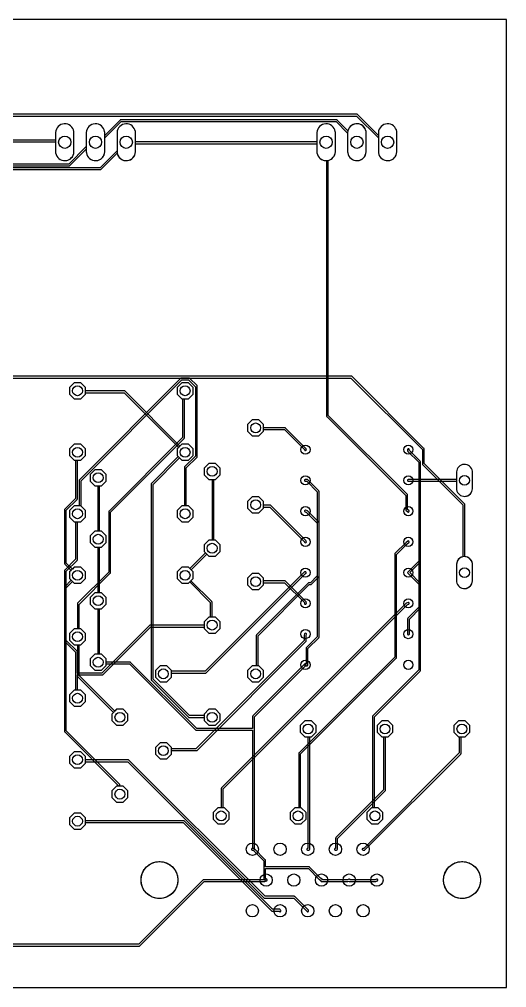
# Model space of a CAD drawing. Header units: millimetres. Extents: x 0 to 100, y 0 to 80.
# Drawn here: x 59.8 to 100, y 0 to 80 of the extents above; entities that cross this region are included whole.
import ezdxf

# ---------------------------------------------------------------- set-up
doc = ezdxf.new("R2010")
doc.units = ezdxf.units.MM

msp = doc.modelspace()

# ---------------------------------------------------------------- linework, layer by layer
at = {"layer": '16_copper'}
for points in [[(33.376, 72.009), (87.598, 72.009), (89.408, 70.199), (89.408, 69.051), (89.415, 68.976, 0.906347), (90.932, 69.051), (90.932, 70.649), (90.925, 70.724, 0.906347), (89.408, 70.649), (89.408, 70.415), (87.684, 72.139), (87.677, 72.144), (87.671, 72.15, 0.087651), (87.646, 72.16), (87.639, 72.16), (87.63, 72.161), (33.407, 72.161)], [(8.566, 50.368), (87.141, 50.368), (93.04, 44.469), (93.04, 43.282), (93.041, 43.273), (93.042, 43.265, 0.087654), (93.052, 43.24), (93.057, 43.235), (93.063, 43.228), (96.393, 39.897), (96.393, 35.598), (96.359, 35.592, 0.330356), (95.86, 34.983), (95.86, 33.597), (95.866, 33.533, 0.906346), (97.18, 33.597), (97.18, 34.983), (97.174, 35.047, 0.357805), (96.552, 35.611), (96.545, 35.611), (96.545, 39.929), (96.544, 39.937), (96.544, 39.946, 0.087654), (96.533, 39.97), (96.528, 39.976), (96.523, 39.983), (93.193, 43.313), (93.193, 44.501), (93.191, 44.509), (93.191, 44.518, 0.087654), (93.18, 44.542), (93.176, 44.548), (93.17, 44.555), (87.227, 50.498), (87.22, 50.503), (87.213, 50.509, 0.087651), (87.189, 50.519), (87.181, 50.519), (87.173, 50.521), (8.915, 50.521)], [(46.666, 3.429), (69.647, 3.429), (69.655, 3.43), (69.664, 3.431, 0.087654), (69.688, 3.441), (69.694, 3.446), (69.701, 3.451), (75.012, 8.763), (80.01, 8.763), (80.014, 8.764), (80.018, 8.763), (80.025, 8.765), (80.032, 8.766, 0.023472), (80.038, 8.768), (80.165, 8.819), (80.184, 8.83, 0.866059), (80.109, 8.961), (79.995, 8.915), (74.981, 8.915), (74.972, 8.914), (74.964, 8.914, 0.087654), (74.939, 8.903), (74.934, 8.898), (74.927, 8.893), (69.615, 3.581), (46.634, 3.581)]]:
    msp.add_lwpolyline(points, format="xyb", dxfattribs=at)
for points in [[(63.612, 68.333, 0.357806), (64.262, 69.051), (64.262, 70.649), (64.255, 70.724, 0.906347), (62.738, 70.649), (62.738, 69.051), (62.745, 68.976, 0.385742), (63.537, 68.326)], [(66.152, 68.333, 0.357806), (66.802, 69.051), (66.802, 70.649), (66.795, 70.724, 0.906347), (65.278, 70.649), (65.278, 69.051), (65.285, 68.976, 0.385742), (66.077, 68.326)], [(68.692, 68.333, 0.357806), (69.342, 69.051), (69.342, 70.649), (69.335, 70.724, 0.906347), (67.818, 70.649), (67.818, 69.051), (67.825, 68.976, 0.385742), (68.617, 68.326)], [(85.202, 68.333, 0.357806), (85.852, 69.051), (85.852, 70.649), (85.845, 70.724, 0.906347), (84.328, 70.649), (84.328, 69.051), (84.335, 68.976, 0.385742), (85.127, 68.326)], [(87.742, 68.333, 0.357806), (88.392, 69.051), (88.392, 70.649), (88.385, 70.724, 0.906347), (86.868, 70.649), (86.868, 69.051), (86.875, 68.976, 0.385742), (87.667, 68.326)], [(76.334, 22.06), (76.334, 22.607), (75.947, 22.994), (75.4, 22.994), (75.014, 22.607), (75.014, 22.479), (73.793, 22.479), (70.79, 25.482), (70.79, 41.574), (72.978, 43.762), (73.169, 43.572), (73.716, 43.572), (74.102, 43.959), (74.102, 44.506), (73.716, 44.892), (73.169, 44.892), (73.018, 44.742), (68.481, 49.279), (68.475, 49.284), (68.468, 49.29, 0.087651), (68.444, 49.3), (68.436, 49.3), (68.428, 49.301), (65.212, 49.301), (65.212, 49.586), (64.826, 49.972), (64.279, 49.972), (63.892, 49.586), (63.892, 49.039), (64.279, 48.652), (64.826, 48.652), (65.212, 49.039), (65.212, 49.149), (68.396, 49.149), (72.911, 44.634), (72.782, 44.506), (72.782, 43.959), (72.87, 43.87), (70.66, 41.659), (70.655, 41.652), (70.649, 41.646, 0.087651), (70.639, 41.621), (70.639, 41.614), (70.637, 41.605), (70.637, 25.451), (70.639, 25.442), (70.639, 25.434, 0.087654), (70.65, 25.409), (70.654, 25.404), (70.66, 25.397), (73.708, 22.349), (73.715, 22.344), (73.721, 22.338, 0.087651), (73.746, 22.328), (73.753, 22.328), (73.762, 22.327), (75.014, 22.327), (75.014, 22.06), (75.4, 21.674), (75.947, 21.674)], [(89.778, 13.914), (89.778, 14.461), (89.391, 14.848), (89.078, 14.848), (89.078, 22.371), (92.865, 26.159), (92.871, 26.166), (92.876, 26.172, 0.087651), (92.886, 26.197), (92.887, 26.204), (92.888, 26.213), (92.888, 43.434), (92.887, 43.442), (92.886, 43.451, 0.087654), (92.876, 43.475), (92.871, 43.481), (92.865, 43.488), (91.968, 44.385), (91.955, 44.463), (91.948, 44.483, 0.866053), (91.805, 44.437), (91.822, 44.336), (91.823, 44.334), (91.823, 44.332, 0.071781), (91.831, 44.311), (91.837, 44.303), (91.841, 44.297, 0.011111), (91.843, 44.295), (92.735, 43.402), (92.735, 26.244), (88.948, 22.457), (88.943, 22.45), (88.937, 22.443, 0.087651), (88.927, 22.419), (88.927, 22.411), (88.925, 22.403), (88.925, 14.848), (88.844, 14.848), (88.458, 14.461), (88.458, 13.914), (88.844, 13.527), (89.391, 13.527)], [(96.617, 40.596, 0.357805), (97.18, 41.217), (97.18, 42.603), (97.174, 42.667, 0.906346), (95.86, 42.603), (95.86, 41.217), (95.866, 41.153, 0.385742), (96.552, 40.589)], [(68.714, 15.71), (68.714, 16.257), (68.327, 16.644), (68.047, 16.644), (68.047, 16.764), (68.045, 16.772), (68.045, 16.781, 0.087654), (68.034, 16.805), (68.03, 16.811), (68.024, 16.818), (63.627, 21.215), (63.627, 34.411), (64.519, 35.303), (64.524, 35.31), (64.53, 35.316, 0.087651), (64.54, 35.341), (64.54, 35.348), (64.541, 35.357), (64.541, 38.492), (64.826, 38.492), (65.212, 38.879), (65.212, 39.426), (64.826, 39.812), (64.279, 39.812), (63.892, 39.426), (63.892, 38.879), (64.279, 38.492), (64.389, 38.492), (64.389, 35.388), (63.497, 34.496), (63.492, 34.489), (63.486, 34.483, 0.087651), (63.476, 34.458), (63.476, 34.451), (63.475, 34.442), (63.475, 21.184), (63.476, 21.175), (63.476, 21.167, 0.087654), (63.487, 21.142), (63.492, 21.137), (63.497, 21.13), (67.894, 16.732), (67.894, 16.644), (67.78, 16.644), (67.394, 16.257), (67.394, 15.71), (67.78, 15.324), (68.327, 15.324)], [(79.926, 25.653), (79.926, 26.2), (79.54, 26.586), (79.477, 26.586), (79.477, 29.077), (83.699, 33.299), (83.82, 33.299), (83.828, 33.301), (83.837, 33.301, 0.087654), (83.861, 33.312), (83.867, 33.316), (83.874, 33.322), (84.483, 33.931), (84.489, 33.938), (84.494, 33.945, 0.087651), (84.504, 33.969), (84.505, 33.977), (84.506, 33.985), (84.506, 38.405), (84.505, 38.413), (84.504, 38.422, 0.087654), (84.494, 38.446), (84.489, 38.452), (84.483, 38.459), (83.569, 39.373), (83.564, 39.377, 0.087888), (83.542, 39.391), (83.407, 39.441), (83.386, 39.446, 0.866043), (83.353, 39.299), (83.473, 39.254), (84.353, 38.373), (84.353, 34.017), (83.788, 33.452), (83.668, 33.452), (83.659, 33.451), (83.651, 33.45, 0.087654), (83.626, 33.44), (83.621, 33.435), (83.614, 33.429), (79.347, 29.162), (79.341, 29.155), (79.336, 29.149, 0.087651), (79.326, 29.124), (79.325, 29.117), (79.324, 29.108), (79.324, 26.586), (78.993, 26.586), (78.606, 26.2), (78.606, 25.653), (78.993, 25.266), (79.54, 25.266)], [(83.428, 13.914), (83.428, 14.461), (83.041, 14.848), (82.982, 14.848), (82.982, 19.323), (90.884, 27.226), (90.889, 27.233), (90.895, 27.239, 0.087651), (90.905, 27.264), (90.905, 27.271), (90.907, 27.28), (90.907, 35.782), (91.795, 36.671), (91.926, 36.769), (91.941, 36.785, 0.866046), (91.834, 36.891), (91.699, 36.789), (91.695, 36.786), (91.691, 36.782), (90.777, 35.868), (90.771, 35.861), (90.766, 35.855, 0.087651), (90.756, 35.83), (90.755, 35.823), (90.754, 35.814), (90.754, 27.311), (82.852, 19.409), (82.847, 19.402), (82.841, 19.395, 0.087651), (82.831, 19.371), (82.831, 19.363), (82.829, 19.355), (82.829, 14.848), (82.494, 14.848), (82.108, 14.461), (82.108, 13.914), (82.494, 13.527), (83.041, 13.527)], [(72.306, 25.653), (72.306, 25.984), (75.133, 25.984), (75.142, 25.985), (75.15, 25.986, 0.087654), (75.175, 25.996), (75.18, 26.001), (75.187, 26.007), (83.397, 34.216), (83.402, 34.217, 0.69601), (83.38, 34.366), (83.363, 34.366, 0.14431), (83.321, 34.354), (83.316, 34.349), (83.309, 34.344), (75.102, 26.137), (72.306, 26.137), (72.306, 26.2), (71.92, 26.586), (71.373, 26.586), (70.986, 26.2), (70.986, 25.653), (71.373, 25.266), (71.92, 25.266)], [(68.714, 22.06), (68.714, 22.607), (68.327, 22.994), (67.78, 22.994), (67.634, 22.847), (64.694, 25.787), (64.694, 28.332), (64.826, 28.332), (65.212, 28.719), (65.212, 29.266), (64.826, 29.652), (64.279, 29.652), (63.892, 29.266), (63.892, 28.719), (64.279, 28.332), (64.541, 28.332), (64.541, 25.756), (64.543, 25.747), (64.543, 25.739, 0.087654), (64.554, 25.714), (64.558, 25.709), (64.564, 25.702), (67.526, 22.74), (67.394, 22.607), (67.394, 22.06), (67.78, 21.674), (68.327, 21.674)], [(83.397, 26.596), (83.402, 26.597, 0.69601), (83.38, 26.746), (83.363, 26.746, 0.14431), (83.321, 26.734), (83.316, 26.729), (83.309, 26.724), (79.042, 22.457), (79.037, 22.45), (79.031, 22.443, 0.087651), (79.021, 22.419), (79.021, 22.411), (79.019, 22.403), (79.019, 21.412), (74.403, 21.412), (68.939, 26.876), (68.932, 26.881), (68.925, 26.887, 0.087651), (68.901, 26.897), (68.893, 26.897), (68.885, 26.899), (66.918, 26.899), (66.918, 27.161), (66.531, 27.548), (65.984, 27.548), (65.597, 27.161), (65.597, 26.614), (65.984, 26.228), (66.531, 26.228), (66.918, 26.614), (66.918, 26.746), (68.853, 26.746), (74.317, 21.282), (74.324, 21.277), (74.331, 21.272, 0.087651), (74.355, 21.262), (74.363, 21.261), (74.371, 21.26), (79.019, 21.26), (79.019, 11.506), (78.994, 11.506, 0.871067), (78.973, 11.357), (78.994, 11.354), (79.096, 11.354), (79.101, 11.355, 0.392588), (79.172, 11.43), (79.172, 22.371)]]:
    msp.add_lwpolyline(points, format="xyb", close=True, dxfattribs=at)
for points in [[(74.102, 49.039), (74.102, 49.586), (73.716, 49.972), (73.169, 49.972), (72.782, 49.586), (72.782, 49.039), (73.169, 48.652), (73.716, 48.652)], [(79.926, 45.973), (79.926, 46.52), (79.54, 46.906), (78.993, 46.906), (78.606, 46.52), (78.606, 45.973), (78.993, 45.586), (79.54, 45.586)], [(65.212, 43.959), (65.212, 44.506), (64.826, 44.892), (64.279, 44.892), (63.892, 44.506), (63.892, 43.959), (64.279, 43.572), (64.826, 43.572)], [(76.334, 42.38), (76.334, 42.927), (75.947, 43.314), (75.4, 43.314), (75.014, 42.927), (75.014, 42.38), (75.4, 41.994), (75.947, 41.994)], [(66.918, 41.854), (66.918, 42.401), (66.531, 42.788), (65.984, 42.788), (65.597, 42.401), (65.597, 41.854), (65.984, 41.468), (66.531, 41.468)], [(79.926, 39.623), (79.926, 40.17), (79.54, 40.556), (78.993, 40.556), (78.606, 40.17), (78.606, 39.623), (78.993, 39.236), (79.54, 39.236)], [(74.102, 38.879), (74.102, 39.426), (73.716, 39.812), (73.169, 39.812), (72.782, 39.426), (72.782, 38.879), (73.169, 38.492), (73.716, 38.492)], [(66.918, 31.694), (66.918, 32.241), (66.531, 32.628), (66.37, 32.628), (66.37, 36.388), (66.531, 36.388), (66.918, 36.774), (66.918, 37.321), (66.531, 37.708), (65.984, 37.708), (65.597, 37.321), (65.597, 36.774), (65.984, 36.388), (66.218, 36.388), (66.218, 32.628), (65.984, 32.628), (65.597, 32.241), (65.597, 31.694), (65.984, 31.308), (66.531, 31.308)], [(76.334, 36.03), (76.334, 36.577), (75.947, 36.964), (75.4, 36.964), (75.014, 36.577), (75.014, 36.03), (75.4, 35.644), (75.947, 35.644)], [(65.212, 33.799), (65.212, 34.346), (64.826, 34.732), (64.279, 34.732), (63.892, 34.346), (63.892, 33.799), (64.279, 33.412), (64.826, 33.412)], [(74.102, 33.799), (74.102, 34.346), (73.716, 34.732), (73.169, 34.732), (72.782, 34.346), (72.782, 33.799), (73.169, 33.412), (73.716, 33.412)], [(79.926, 33.273), (79.926, 33.82), (79.54, 34.206), (78.993, 34.206), (78.606, 33.82), (78.606, 33.273), (78.993, 32.886), (79.54, 32.886)], [(76.334, 29.68), (76.334, 30.227), (75.947, 30.614), (75.4, 30.614), (75.014, 30.227), (75.014, 29.68), (75.4, 29.294), (75.947, 29.294)], [(65.212, 23.639), (65.212, 24.186), (64.826, 24.572), (64.279, 24.572), (63.892, 24.186), (63.892, 23.639), (64.279, 23.252), (64.826, 23.252)], [(84.262, 21.099), (84.262, 21.646), (83.876, 22.032), (83.329, 22.032), (82.942, 21.646), (82.942, 21.099), (83.329, 20.712), (83.876, 20.712)], [(90.612, 21.099), (90.612, 21.646), (90.226, 22.032), (89.679, 22.032), (89.292, 21.646), (89.292, 21.099), (89.679, 20.712), (90.226, 20.712)], [(96.962, 21.099), (96.962, 21.646), (96.576, 22.032), (96.029, 22.032), (95.642, 21.646), (95.642, 21.099), (96.029, 20.712), (96.576, 20.712)], [(72.306, 19.303), (72.306, 19.85), (71.92, 20.236), (71.373, 20.236), (70.986, 19.85), (70.986, 19.303), (71.373, 18.916), (71.92, 18.916)], [(65.212, 18.559), (65.212, 19.106), (64.826, 19.492), (64.279, 19.492), (63.892, 19.106), (63.892, 18.559), (64.279, 18.172), (64.826, 18.172)], [(65.212, 13.479), (65.212, 14.026), (64.826, 14.412), (64.279, 14.412), (63.892, 14.026), (63.892, 13.479), (64.279, 13.092), (64.826, 13.092)], [(77.078, 13.914), (77.078, 14.461), (76.691, 14.848), (76.144, 14.848), (75.758, 14.461), (75.758, 13.914), (76.144, 13.527), (76.691, 13.527)]]:
    msp.add_lwpolyline(points, close=True, dxfattribs=at)
at = {"layer": '1_copper'}
for points in [[(29.261, 67.589), (66.446, 67.589), (66.455, 67.591), (66.463, 67.591, 0.087654), (66.488, 67.602), (66.493, 67.606), (66.5, 67.612), (67.832, 68.943), (67.84, 68.903, 0.862606), (69.342, 69.051), (69.342, 69.723), (84.328, 69.723), (84.328, 69.051), (84.335, 68.976, 0.357806), (85.053, 68.326), (85.115, 68.326), (85.115, 47.244), (85.117, 47.236), (85.117, 47.227, 0.087654), (85.128, 47.203), (85.132, 47.197), (85.138, 47.19), (91.669, 40.659), (91.669, 39.472), (91.669, 39.469), (91.669, 39.466, 0.144305), (91.684, 39.425), (91.69, 39.419), (91.695, 39.414, 0.016609), (91.699, 39.411), (91.834, 39.309), (91.853, 39.299), (91.875, 39.294), (91.896, 39.296, 0.641561), (91.926, 39.431), (91.821, 39.51), (91.821, 40.691), (91.82, 40.699), (91.819, 40.708, 0.087654), (91.809, 40.732), (91.804, 40.738), (91.799, 40.745), (85.268, 47.276), (85.268, 68.346), (85.275, 68.348, 0.330355), (85.852, 69.051), (85.852, 70.649), (85.845, 70.724, 0.906347), (84.328, 70.649), (84.328, 69.875), (69.342, 69.875), (69.342, 70.649), (69.335, 70.724, 0.906347), (67.818, 70.649), (67.818, 69.145), (66.415, 67.742), (29.292, 67.742)], [(42.52, 67.894), (63.856, 67.894), (63.864, 67.895), (63.872, 67.896, 0.087654), (63.897, 67.906), (63.903, 67.911), (63.909, 67.917), (65.278, 69.285), (65.278, 69.051), (65.285, 68.976, 0.906347), (66.802, 69.051), (66.802, 70.199), (68.154, 71.552), (85.922, 71.552), (86.868, 70.606), (86.868, 69.051), (86.875, 68.976, 0.906347), (88.392, 69.051), (88.392, 70.649), (88.385, 70.724, 0.819781), (86.89, 70.799), (86.007, 71.682), (86.001, 71.687), (85.994, 71.692, 0.087651), (85.97, 71.702), (85.962, 71.703), (85.954, 71.704), (68.123, 71.704), (68.114, 71.703), (68.106, 71.702, 0.087654), (68.081, 71.692), (68.076, 71.687), (68.069, 71.682), (66.802, 70.415), (66.802, 70.649), (66.795, 70.724, 0.906347), (65.278, 70.649), (65.278, 69.501), (63.824, 68.047), (42.551, 68.047)], [(42.672, 69.875), (62.738, 69.875), (62.738, 69.051), (62.745, 68.976, 0.906347), (64.262, 69.051), (64.262, 70.649), (64.255, 70.724, 0.906347), (62.738, 70.649), (62.738, 70.028), (42.704, 70.028)]]:
    msp.add_lwpolyline(points, format="xyb", dxfattribs=at)
for points in [[(90.282, 68.333, 0.357806), (90.932, 69.051), (90.932, 70.649), (90.925, 70.724, 0.906347), (89.408, 70.649), (89.408, 69.051), (89.415, 68.976, 0.385742), (90.207, 68.326)], [(65.212, 38.879), (65.212, 39.426), (64.846, 39.792), (64.846, 41.878), (73.184, 50.216), (73.73, 50.216), (74.295, 49.651), (74.295, 43.923), (73.403, 43.031), (73.398, 43.024), (73.392, 43.017, 0.087651), (73.382, 42.993), (73.382, 42.985), (73.381, 42.977), (73.381, 39.812), (73.169, 39.812), (72.782, 39.426), (72.782, 38.879), (73.169, 38.492), (73.716, 38.492), (74.102, 38.879), (74.102, 39.426), (73.716, 39.812), (73.533, 39.812), (73.533, 42.945), (74.425, 43.837), (74.43, 43.844), (74.436, 43.851, 0.087651), (74.446, 43.875), (74.446, 43.883), (74.447, 43.891), (74.447, 49.682), (74.446, 49.691), (74.446, 49.699, 0.087654), (74.435, 49.724), (74.43, 49.729), (74.425, 49.736), (73.815, 50.346), (73.809, 50.351), (73.802, 50.356, 0.087651), (73.778, 50.366), (73.77, 50.367), (73.762, 50.368), (73.152, 50.368), (73.144, 50.367), (73.135, 50.366, 0.087654), (73.111, 50.356), (73.105, 50.351), (73.098, 50.346), (64.716, 41.964), (64.711, 41.957), (64.706, 41.951, 0.087651), (64.696, 41.926), (64.695, 41.919), (64.694, 41.91), (64.694, 39.812), (64.279, 39.812), (63.892, 39.426), (63.892, 38.879), (64.279, 38.492), (64.826, 38.492)], [(65.212, 28.719), (65.212, 29.266), (64.826, 29.652), (64.694, 29.652), (64.694, 31.668), (67.262, 34.236), (67.267, 34.243), (67.273, 34.249, 0.087651), (67.283, 34.274), (67.283, 34.281), (67.285, 34.29), (67.285, 39.288), (73.358, 45.361), (73.363, 45.368), (73.369, 45.375, 0.087651), (73.379, 45.399), (73.379, 45.407), (73.381, 45.415), (73.381, 48.652), (73.716, 48.652), (74.102, 49.039), (74.102, 49.586), (73.716, 49.972), (73.169, 49.972), (72.782, 49.586), (72.782, 49.039), (73.169, 48.652), (73.228, 48.652), (73.228, 45.447), (67.155, 39.373), (67.149, 39.366), (67.144, 39.36, 0.087651), (67.134, 39.335), (67.133, 39.328), (67.132, 39.319), (67.132, 34.322), (64.564, 31.753), (64.559, 31.746), (64.553, 31.74, 0.087651), (64.543, 31.715), (64.543, 31.708), (64.541, 31.699), (64.541, 29.652), (64.279, 29.652), (63.892, 29.266), (63.892, 28.719), (64.279, 28.332), (64.826, 28.332)], [(83.394, 44.375, 0.374455), (83.456, 44.454), (83.452, 44.474, 0.274668), (83.417, 44.555), (81.74, 46.231), (81.733, 46.236), (81.727, 46.242, 0.087651), (81.702, 46.252), (81.695, 46.252), (81.686, 46.253), (79.926, 46.253), (79.926, 46.52), (79.54, 46.906), (78.993, 46.906), (78.606, 46.52), (78.606, 45.973), (78.993, 45.586), (79.54, 45.586), (79.926, 45.973), (79.926, 46.101), (81.655, 46.101), (83.296, 44.46), (83.308, 44.426), (83.318, 44.406, 0.218357), (83.373, 44.374)], [(64.279, 24.572), (63.892, 24.186), (63.892, 23.639), (64.279, 23.252), (64.826, 23.252), (65.212, 23.639), (65.212, 24.186), (64.826, 24.572), (64.541, 24.572), (64.541, 25.832), (66.599, 25.832), (66.607, 25.833), (66.616, 25.834, 0.087654), (66.64, 25.844), (66.646, 25.849), (66.653, 25.854), (70.593, 29.794), (75.014, 29.794), (75.014, 29.68), (75.4, 29.294), (75.947, 29.294), (76.334, 29.68), (76.334, 30.227), (75.947, 30.614), (75.667, 30.614), (75.667, 31.852), (75.665, 31.86), (75.665, 31.868, 0.087654), (75.654, 31.893), (75.65, 31.899), (75.644, 31.905), (73.927, 33.623), (74.102, 33.799), (74.102, 34.346), (73.938, 34.511), (75.235, 35.808), (75.4, 35.644), (75.947, 35.644), (76.334, 36.03), (76.334, 36.577), (75.947, 36.964), (75.819, 36.964), (75.819, 41.994), (75.947, 41.994), (76.334, 42.38), (76.334, 42.927), (75.947, 43.314), (75.4, 43.314), (75.014, 42.927), (75.014, 42.38), (75.4, 41.994), (75.667, 41.994), (75.667, 36.964), (75.4, 36.964), (75.014, 36.577), (75.014, 36.03), (75.128, 35.916), (73.83, 34.618), (73.716, 34.732), (73.169, 34.732), (72.782, 34.346), (72.782, 33.799), (73.169, 33.412), (73.716, 33.412), (73.819, 33.515), (75.514, 31.82), (75.514, 30.614), (75.4, 30.614), (75.014, 30.227), (75.014, 29.947), (70.561, 29.947), (70.553, 29.945), (70.544, 29.945, 0.087654), (70.52, 29.934), (70.514, 29.93), (70.507, 29.924), (66.567, 25.984), (64.541, 25.984), (64.541, 27.737), (64.54, 27.745), (64.54, 27.754, 0.087654), (64.529, 27.778), (64.524, 27.784), (64.519, 27.791), (63.627, 28.683), (63.627, 33.039), (64.139, 33.551), (64.279, 33.412), (64.826, 33.412), (65.212, 33.799), (65.212, 34.346), (64.826, 34.732), (64.279, 34.732), (64.128, 34.582), (63.627, 35.084), (63.627, 39.44), (64.519, 40.332), (64.524, 40.339), (64.53, 40.345, 0.087651), (64.54, 40.37), (64.54, 40.377), (64.541, 40.386), (64.541, 43.572), (64.826, 43.572), (65.212, 43.959), (65.212, 44.506), (64.826, 44.892), (64.279, 44.892), (63.892, 44.506), (63.892, 43.959), (64.279, 43.572), (64.389, 43.572), (64.389, 40.418), (63.497, 39.525), (63.492, 39.519), (63.486, 39.512, 0.087651), (63.476, 39.488), (63.476, 39.48), (63.475, 39.472), (63.475, 35.052), (63.476, 35.044), (63.476, 35.035, 0.087654), (63.487, 35.011), (63.492, 35.005), (63.497, 34.998), (64.021, 34.474), (63.892, 34.346), (63.892, 33.799), (64.031, 33.659), (63.497, 33.125), (63.492, 33.118), (63.486, 33.111, 0.087651), (63.476, 33.087), (63.476, 33.079), (63.475, 33.071), (63.475, 28.651), (63.476, 28.643), (63.476, 28.634, 0.087654), (63.487, 28.61), (63.492, 28.604), (63.497, 28.597), (64.389, 27.705), (64.389, 24.572)], [(91.858, 41.983, 0.866051), (91.88, 41.834), (92.735, 41.834), (92.735, 35.236), (91.863, 34.364), (91.858, 34.363, 0.60525), (91.859, 34.217), (91.863, 34.216), (92.735, 33.344), (92.735, 31.426), (91.843, 30.534), (91.838, 30.527), (91.833, 30.521, 0.087651), (91.823, 30.496), (91.822, 30.489), (91.821, 30.48), (91.821, 29.273), (91.808, 29.234), (91.804, 29.213, 0.752246), (91.943, 29.167), (91.952, 29.186, 0.167688), (91.971, 29.24), (91.972, 29.25), (91.973, 29.258, 0.009958), (91.973, 29.261), (91.973, 30.448), (92.865, 31.341), (92.871, 31.347), (92.876, 31.354, 0.087651), (92.886, 31.378), (92.887, 31.386), (92.888, 31.394), (92.888, 33.376), (92.887, 33.384), (92.886, 33.392, 0.087654), (92.876, 33.417), (92.871, 33.423), (92.865, 33.429), (92.005, 34.29), (92.865, 35.151), (92.871, 35.157), (92.876, 35.164, 0.087651), (92.886, 35.188), (92.887, 35.196), (92.888, 35.204), (92.888, 41.834), (95.86, 41.834), (95.86, 41.217), (95.866, 41.153, 0.906346), (97.18, 41.217), (97.18, 42.603), (97.174, 42.667, 0.906346), (95.86, 42.603), (95.86, 41.986), (91.88, 41.986)], [(83.521, 26.595, 0.392588), (83.591, 26.67), (83.591, 28.01), (84.483, 28.902), (84.489, 28.909), (84.494, 28.915, 0.087651), (84.504, 28.94), (84.505, 28.947), (84.506, 28.956), (84.506, 40.996), (84.505, 41.004), (84.504, 41.012, 0.087654), (84.494, 41.037), (84.489, 41.043), (84.483, 41.049), (83.569, 41.964), (83.562, 41.969), (83.556, 41.974, 0.087651), (83.531, 41.984), (83.524, 41.985), (83.515, 41.986), (83.38, 41.986), (83.358, 41.983, 0.866051), (83.38, 41.834), (83.484, 41.834), (84.353, 40.964), (84.353, 28.988), (83.461, 28.095), (83.456, 28.089), (83.451, 28.082, 0.087651), (83.441, 28.058), (83.44, 28.05), (83.439, 28.042), (83.439, 26.746), (83.38, 26.746, 0.871067), (83.359, 26.597), (83.38, 26.594), (83.515, 26.594)], [(83.394, 36.755, 0.374455), (83.456, 36.834), (83.452, 36.854, 0.274668), (83.417, 36.935), (80.521, 39.83), (80.514, 39.835), (80.508, 39.841, 0.087651), (80.483, 39.851), (80.476, 39.851), (80.467, 39.853), (79.926, 39.853), (79.926, 40.17), (79.54, 40.556), (78.993, 40.556), (78.606, 40.17), (78.606, 39.623), (78.993, 39.236), (79.54, 39.236), (79.926, 39.623), (79.926, 39.7), (80.436, 39.7), (83.296, 36.84), (83.308, 36.806), (83.318, 36.786, 0.218357), (83.373, 36.754)], [(96.617, 32.976, 0.357805), (97.18, 33.597), (97.18, 34.983), (97.174, 35.047, 0.906346), (95.86, 34.983), (95.86, 33.597), (95.866, 33.533, 0.385742), (96.552, 32.969)], [(83.404, 31.678, 0.371203), (83.455, 31.763), (83.438, 31.864), (83.437, 31.866), (83.437, 31.868, 0.071781), (83.429, 31.889), (83.423, 31.897), (83.419, 31.903, 0.011111), (83.417, 31.905), (81.74, 33.582), (81.733, 33.587), (81.727, 33.592, 0.087651), (81.702, 33.602), (81.695, 33.603), (81.686, 33.604), (79.926, 33.604), (79.926, 33.82), (79.54, 34.206), (78.993, 34.206), (78.606, 33.82), (78.606, 33.273), (78.993, 32.886), (79.54, 32.886), (79.926, 33.273), (79.926, 33.452), (81.655, 33.452), (83.292, 31.815), (83.305, 31.737), (83.312, 31.717, 0.294761), (83.382, 31.674)], [(77.078, 13.914), (77.078, 14.461), (76.691, 14.848), (76.581, 14.848), (76.581, 16.428), (91.787, 31.634), (91.907, 31.679), (91.926, 31.689, 0.866062), (91.853, 31.821), (91.718, 31.771), (91.713, 31.768, 0.087869), (91.691, 31.753), (76.451, 16.513), (76.446, 16.506), (76.44, 16.5, 0.087651), (76.43, 16.475), (76.43, 16.468), (76.429, 16.459), (76.429, 14.848), (76.144, 14.848), (75.758, 14.461), (75.758, 13.914), (76.144, 13.527), (76.691, 13.527)], [(72.306, 19.303), (72.306, 19.583), (74.371, 19.583), (74.38, 19.585), (74.388, 19.585, 0.087654), (74.413, 19.596), (74.418, 19.6), (74.425, 19.606), (83.417, 28.597), (83.422, 28.604), (83.427, 28.611, 0.087651), (83.437, 28.635), (83.438, 28.643), (83.439, 28.651), (83.439, 29.102), (83.455, 29.197), (83.456, 29.219, 0.866058), (83.305, 29.223), (83.288, 29.121), (83.288, 29.115), (83.287, 29.108), (83.287, 28.683), (74.34, 19.736), (72.306, 19.736), (72.306, 19.85), (71.92, 20.236), (71.373, 20.236), (70.986, 19.85), (70.986, 19.303), (71.373, 18.916), (71.92, 18.916)], [(83.673, 11.355, 0.392588), (83.744, 11.43), (83.744, 20.712), (83.876, 20.712), (84.262, 21.099), (84.262, 21.646), (83.876, 22.032), (83.329, 22.032), (82.942, 21.646), (82.942, 21.099), (83.329, 20.712), (83.591, 20.712), (83.591, 11.506), (83.566, 11.506, 0.871067), (83.545, 11.357), (83.566, 11.354), (83.668, 11.354)], [(85.959, 11.355, 0.392588), (86.03, 11.43), (86.03, 12.313), (89.97, 16.253), (89.975, 16.26), (89.98, 16.266, 0.087651), (89.99, 16.291), (89.991, 16.298), (89.992, 16.307), (89.992, 20.712), (90.226, 20.712), (90.612, 21.099), (90.612, 21.646), (90.226, 22.032), (89.679, 22.032), (89.292, 21.646), (89.292, 21.099), (89.679, 20.712), (89.84, 20.712), (89.84, 16.338), (85.9, 12.398), (85.895, 12.391), (85.889, 12.385, 0.087651), (85.879, 12.36), (85.879, 12.353), (85.877, 12.344), (85.877, 11.506), (85.852, 11.506, 0.871067), (85.831, 11.357), (85.852, 11.354), (85.954, 11.354)], [(88.248, 11.355), (88.256, 11.356, 0.087654), (88.281, 11.366), (88.287, 11.371), (88.293, 11.376), (96.218, 19.301), (96.223, 19.308), (96.229, 19.314, 0.087651), (96.239, 19.339), (96.239, 19.346), (96.241, 19.355), (96.241, 20.712), (96.576, 20.712), (96.962, 21.099), (96.962, 21.646), (96.576, 22.032), (96.029, 22.032), (95.642, 21.646), (95.642, 21.099), (96.029, 20.712), (96.088, 20.712), (96.088, 19.386), (88.208, 11.506), (88.138, 11.506), (88.116, 11.503, 0.866051), (88.138, 11.354), (88.24, 11.354)], [(83.593, 6.279, 0.544696), (83.62, 6.404), (82.502, 7.521), (82.495, 7.527), (82.489, 7.532, 0.087651), (82.464, 7.542), (82.457, 7.543), (82.448, 7.544), (80.042, 7.544), (68.786, 18.799), (68.779, 18.804), (68.773, 18.81, 0.087651), (68.748, 18.82), (68.741, 18.82), (68.732, 18.821), (65.212, 18.821), (65.212, 19.106), (64.826, 19.492), (64.279, 19.492), (63.892, 19.106), (63.892, 18.559), (64.279, 18.172), (64.826, 18.172), (65.212, 18.559), (65.212, 18.669), (68.701, 18.669), (79.956, 7.414), (79.963, 7.409), (79.969, 7.403, 0.087651), (79.994, 7.393), (80.001, 7.393), (80.01, 7.391), (82.417, 7.391), (83.512, 6.296), (83.53, 6.283, 0.14431), (83.572, 6.274)], [(81.307, 6.279, 0.544696), (81.334, 6.404), (81.283, 6.455), (81.276, 6.46), (81.27, 6.465, 0.087651), (81.245, 6.475), (81.238, 6.476), (81.229, 6.477), (80.651, 6.477), (73.358, 13.77), (73.351, 13.775), (73.345, 13.78, 0.087651), (73.32, 13.79), (73.313, 13.791), (73.304, 13.792), (65.212, 13.792), (65.212, 14.026), (64.826, 14.412), (64.279, 14.412), (63.892, 14.026), (63.892, 13.479), (64.279, 13.092), (64.826, 13.092), (65.212, 13.479), (65.212, 13.64), (73.273, 13.64), (80.566, 6.347), (80.573, 6.342), (80.579, 6.336, 0.087651), (80.604, 6.326), (80.611, 6.326), (80.62, 6.325), (81.198, 6.325), (81.226, 6.296), (81.244, 6.283, 0.14431), (81.286, 6.274)], [(79.934, 8.99), (79.934, 8.988, 0.144313), (79.948, 8.947), (79.955, 8.94), (79.96, 8.934, 0.009036), (79.962, 8.932), (80.089, 8.83), (80.108, 8.819, 0.866049), (80.185, 8.95), (80.086, 9.028), (80.086, 9.83), (83.636, 9.83), (84.528, 8.938), (84.531, 8.935), (84.534, 8.932), (84.648, 8.841), (84.666, 8.805, 0.218357), (84.716, 8.765), (84.724, 8.765), (84.734, 8.763), (86.868, 8.763), (86.872, 8.764), (86.876, 8.763), (86.883, 8.765), (86.89, 8.766, 0.023472), (86.896, 8.768), (86.96, 8.794), (86.963, 8.789, 0.151459), (87.002, 8.765), (87.01, 8.765), (87.02, 8.763), (89.154, 8.763), (89.158, 8.764), (89.162, 8.763), (89.169, 8.765), (89.176, 8.766, 0.023472), (89.182, 8.768), (89.309, 8.819), (89.328, 8.83, 0.866059), (89.253, 8.961), (89.139, 8.915), (87.067, 8.915), (87.063, 8.924, 0.312751), (86.987, 8.966), (86.978, 8.964), (86.971, 8.962, 0.013617), (86.967, 8.961), (86.853, 8.915), (84.781, 8.915), (84.777, 8.924), (84.774, 8.929), (84.771, 8.934), (84.767, 8.938), (84.765, 8.942, 0.03646), (84.757, 8.95), (84.633, 9.048), (83.721, 9.96), (83.715, 9.965), (83.708, 9.97, 0.087651), (83.684, 9.98), (83.676, 9.981), (83.668, 9.982), (80.086, 9.982), (80.086, 10.516), (80.085, 10.524), (80.084, 10.532, 0.087654), (80.074, 10.557), (80.069, 10.563), (80.064, 10.569), (79.149, 11.484), (79.143, 11.489), (79.136, 11.494, 0.087651), (79.112, 11.504), (79.104, 11.505), (79.096, 11.506), (78.994, 11.506), (78.972, 11.503, 0.866051), (78.994, 11.354), (79.064, 11.354), (79.934, 10.484), (79.934, 8.992)]]:
    msp.add_lwpolyline(points, format="xyb", close=True, dxfattribs=at)
for points in [[(65.212, 49.039), (65.212, 49.586), (64.826, 49.972), (64.279, 49.972), (63.892, 49.586), (63.892, 49.039), (64.279, 48.652), (64.826, 48.652)], [(74.102, 43.959), (74.102, 44.506), (73.716, 44.892), (73.169, 44.892), (72.782, 44.506), (72.782, 43.959), (73.169, 43.572), (73.716, 43.572)], [(66.918, 36.774), (66.918, 37.321), (66.531, 37.708), (66.37, 37.708), (66.37, 41.468), (66.531, 41.468), (66.918, 41.854), (66.918, 42.401), (66.531, 42.788), (65.984, 42.788), (65.597, 42.401), (65.597, 41.854), (65.984, 41.468), (66.218, 41.468), (66.218, 37.708), (65.984, 37.708), (65.597, 37.321), (65.597, 36.774), (65.984, 36.388), (66.531, 36.388)], [(66.918, 26.614), (66.918, 27.161), (66.531, 27.548), (66.37, 27.548), (66.37, 31.308), (66.531, 31.308), (66.918, 31.694), (66.918, 32.241), (66.531, 32.628), (65.984, 32.628), (65.597, 32.241), (65.597, 31.694), (65.984, 31.308), (66.218, 31.308), (66.218, 27.548), (65.984, 27.548), (65.597, 27.161), (65.597, 26.614), (65.984, 26.228), (66.531, 26.228)], [(72.306, 25.653), (72.306, 26.2), (71.92, 26.586), (71.373, 26.586), (70.986, 26.2), (70.986, 25.653), (71.373, 25.266), (71.92, 25.266)], [(79.926, 25.653), (79.926, 26.2), (79.54, 26.586), (78.993, 26.586), (78.606, 26.2), (78.606, 25.653), (78.993, 25.266), (79.54, 25.266)], [(68.714, 22.06), (68.714, 22.607), (68.327, 22.994), (67.78, 22.994), (67.394, 22.607), (67.394, 22.06), (67.78, 21.674), (68.327, 21.674)], [(76.334, 22.06), (76.334, 22.607), (75.947, 22.994), (75.4, 22.994), (75.014, 22.607), (75.014, 22.06), (75.4, 21.674), (75.947, 21.674)], [(68.714, 15.71), (68.714, 16.257), (68.327, 16.644), (67.78, 16.644), (67.394, 16.257), (67.394, 15.71), (67.78, 15.324), (68.327, 15.324)], [(83.428, 13.914), (83.428, 14.461), (83.041, 14.848), (82.494, 14.848), (82.108, 14.461), (82.108, 13.914), (82.494, 13.527), (83.041, 13.527)], [(89.778, 13.914), (89.778, 14.461), (89.391, 14.848), (88.844, 14.848), (88.458, 14.461), (88.458, 13.914), (88.844, 13.527), (89.391, 13.527)]]:
    msp.add_lwpolyline(points, close=True, dxfattribs=at)
at = {"layer": 'drills_NPTH'}
for centre in [(71.323, 8.89), (96.317, 8.89)]:
    msp.add_circle(centre, 1.524, dxfattribs=at)
at = {"layer": 'drills_PTH'}
for centre, radius in [((63.5, 69.85), 0.508), ((66.04, 69.85), 0.508), ((68.58, 69.85), 0.508), ((85.09, 69.85), 0.508), ((87.63, 69.85), 0.508), ((90.17, 69.85), 0.508), ((64.552, 49.312), 0.406), ((73.442, 49.312), 0.406), ((79.266, 46.246), 0.406), ((83.38, 44.45), 0.38), ((91.88, 44.45), 0.38), ((64.552, 44.232), 0.406), ((73.442, 44.232), 0.406), ((66.258, 42.128), 0.406), ((75.674, 42.654), 0.406), ((83.38, 41.91), 0.38), ((91.88, 41.91), 0.38), ((96.52, 41.91), 0.406), ((79.266, 39.896), 0.406), ((64.552, 39.152), 0.406), ((73.442, 39.152), 0.406), ((83.38, 39.37), 0.38), ((91.88, 39.37), 0.38), ((66.258, 37.048), 0.406), ((83.38, 36.83), 0.38), ((91.88, 36.83), 0.38), ((75.674, 36.304), 0.406), ((64.552, 34.072), 0.406), ((73.442, 34.072), 0.406), ((83.38, 34.29), 0.38), ((91.88, 34.29), 0.38), ((96.52, 34.29), 0.406), ((79.266, 33.546), 0.406), ((66.258, 31.968), 0.406), ((83.38, 31.75), 0.38), ((91.88, 31.75), 0.38), ((75.674, 29.954), 0.406), ((64.552, 28.992), 0.406), ((83.38, 29.21), 0.38), ((91.88, 29.21), 0.38), ((66.258, 26.888), 0.406), ((83.38, 26.67), 0.38), ((91.88, 26.67), 0.38), ((71.646, 25.926), 0.406), ((79.266, 25.926), 0.406), ((64.552, 23.912), 0.406), ((68.054, 22.334), 0.406), ((75.674, 22.334), 0.406), ((83.602, 21.372), 0.406), ((89.952, 21.372), 0.406), ((96.302, 21.372), 0.406), ((64.552, 18.832), 0.406), ((71.646, 19.576), 0.406), ((68.054, 15.984), 0.406), ((76.418, 14.188), 0.406), ((82.768, 14.188), 0.406), ((89.118, 14.188), 0.406), ((64.552, 13.752), 0.406), ((78.994, 11.43), 0.508), ((81.28, 11.43), 0.508), ((83.566, 11.43), 0.508), ((85.852, 11.43), 0.508), ((88.138, 11.43), 0.508), ((80.137, 8.89), 0.508), ((82.423, 8.89), 0.508), ((84.709, 8.89), 0.508), ((86.995, 8.89), 0.508), ((89.281, 8.89), 0.508), ((78.994, 6.35), 0.508), ((81.28, 6.35), 0.508), ((83.566, 6.35), 0.508), ((85.852, 6.35), 0.508), ((88.138, 6.35), 0.508)]:
    msp.add_circle(centre, radius, dxfattribs=at)
at = {"layer": 'holes'}
for points in [[(72.847, 8.836), (72.839, 8.727), (72.824, 8.619), (72.801, 8.513), (72.77, 8.408), (72.732, 8.306), (72.687, 8.207), (72.635, 8.112), (72.576, 8.02), (72.511, 7.933), (72.439, 7.851), (72.362, 7.774), (72.28, 7.703), (72.193, 7.637), (72.101, 7.579), (72.006, 7.526), (71.907, 7.481), (71.805, 7.443), (71.7, 7.412), (71.594, 7.389), (71.486, 7.374), (71.378, 7.366), (71.269, 7.366), (71.16, 7.374), (71.052, 7.389), (70.946, 7.412), (70.842, 7.443), (70.74, 7.481), (70.641, 7.526), (70.545, 7.579), (70.453, 7.637), (70.366, 7.703), (70.284, 7.774), (70.207, 7.851), (70.136, 7.933), (70.071, 8.02), (70.012, 8.112), (69.96, 8.207), (69.914, 8.306), (69.876, 8.408), (69.846, 8.513), (69.822, 8.619), (69.807, 8.727), (69.799, 8.836), (69.799, 8.944), (69.807, 9.053), (69.822, 9.161), (69.846, 9.267), (69.876, 9.372), (69.914, 9.474), (69.96, 9.573), (70.012, 9.668), (70.071, 9.76), (70.136, 9.847), (70.207, 9.929), (70.284, 10.006), (70.366, 10.077), (70.453, 10.143), (70.545, 10.201), (70.641, 10.254), (70.74, 10.299), (70.842, 10.337), (70.946, 10.368), (71.052, 10.391), (71.16, 10.406), (71.269, 10.414), (71.378, 10.414), (71.486, 10.406), (71.594, 10.391), (71.7, 10.368), (71.805, 10.337), (71.907, 10.299), (72.006, 10.254), (72.101, 10.201), (72.193, 10.143), (72.28, 10.077), (72.362, 10.006), (72.439, 9.929), (72.511, 9.847), (72.576, 9.76), (72.635, 9.668), (72.687, 9.573), (72.732, 9.474), (72.77, 9.372), (72.801, 9.267), (72.824, 9.161), (72.839, 9.053), (72.847, 8.944), (72.847, 8.836)], [(97.841, 8.836), (97.833, 8.727), (97.818, 8.619), (97.794, 8.513), (97.764, 8.408), (97.726, 8.306), (97.68, 8.207), (97.628, 8.112), (97.569, 8.02), (97.504, 7.933), (97.433, 7.851), (97.356, 7.774), (97.274, 7.703), (97.187, 7.637), (97.095, 7.579), (96.999, 7.526), (96.9, 7.481), (96.798, 7.443), (96.694, 7.412), (96.588, 7.389), (96.48, 7.374), (96.371, 7.366), (96.262, 7.366), (96.154, 7.374), (96.046, 7.389), (95.94, 7.412), (95.835, 7.443), (95.733, 7.481), (95.634, 7.526), (95.539, 7.579), (95.447, 7.637), (95.36, 7.703), (95.278, 7.774), (95.201, 7.851), (95.129, 7.933), (95.064, 8.02), (95.005, 8.112), (94.953, 8.207), (94.908, 8.306), (94.87, 8.408), (94.839, 8.513), (94.816, 8.619), (94.801, 8.727), (94.793, 8.836), (94.793, 8.944), (94.801, 9.053), (94.816, 9.161), (94.839, 9.267), (94.87, 9.372), (94.908, 9.474), (94.953, 9.573), (95.005, 9.668), (95.064, 9.76), (95.129, 9.847), (95.201, 9.929), (95.278, 10.006), (95.36, 10.077), (95.447, 10.143), (95.539, 10.201), (95.634, 10.254), (95.733, 10.299), (95.835, 10.337), (95.94, 10.368), (96.046, 10.391), (96.154, 10.406), (96.262, 10.414), (96.371, 10.414), (96.48, 10.406), (96.588, 10.391), (96.694, 10.368), (96.798, 10.337), (96.9, 10.299), (96.999, 10.254), (97.095, 10.201), (97.187, 10.143), (97.274, 10.077), (97.356, 10.006), (97.433, 9.929), (97.504, 9.847), (97.569, 9.76), (97.628, 9.668), (97.68, 9.573), (97.726, 9.474), (97.764, 9.372), (97.794, 9.267), (97.818, 9.161), (97.833, 9.053), (97.841, 8.944), (97.841, 8.836)]]:
    msp.add_lwpolyline(points, close=True, dxfattribs=at)
at = {"layer": 'outline'}
msp.add_lwpolyline([(0, 0), (100, 0), (100, 80), (0, 80), (0, 0)], close=True, dxfattribs=at)

doc.saveas('drawing.dxf')
